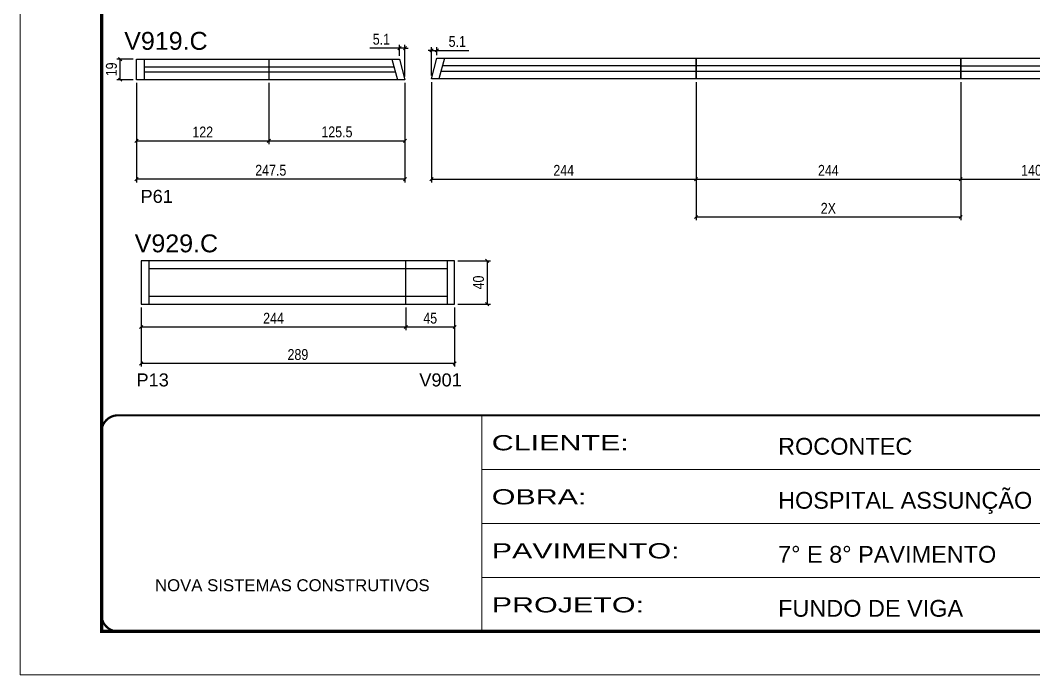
# Model space of a CAD drawing. Header units: millimetres. Extents: x 1427 to 7681, y 297 to 2495.
# Drawn here: x 4611 to 5545, y 297 to 900 of the extents above; entities that cross this region are included whole.
import ezdxf

# ---------------------------------------------------------------- set-up
doc = ezdxf.new("R2010")
doc.units = ezdxf.units.MM
doc.linetypes.add('CONTINUO', pattern=[0])
doc.linetypes.add('DASHED', pattern=[0.75, 0.5, -0.25])
for name, color, linetype in [('5', 5, 'Continuous'), ('COTA', 241, 'Continuous'), ('NOMENCLATURA', 7, 'Continuous'), ('Painéis', 200, 'Continuous'), ('SARR_2.2x7', 40, 'Continuous')]:
    doc.layers.add(name, color=color, linetype=linetype)
doc.layers.add('Folhas', color=255, linetype='Continuous', lineweight=9)
doc.layers.add('SARRAFO DE PRESSAO', color=251, linetype='DASHED', lineweight=9)
doc.styles.add('ARIAL', font='arial.ttf')
doc.styles.add('COTA TECNICA-50', font='techl___.ttf', dxfattribs={"height": 10})
doc.styles.get("Standard").update_dxf_attribs({"font": 'arial.ttf'})
doc.styles.add('Tecnologia', font='')
doc.styles.get('Tecnologia').set_extended_font_data('Forgotten Futurist')
doc.dimstyles.new('COTA PAINEL-50', dxfattribs={"dimtxt": 10, "dimasz": 3, "dimexe": 3, "dimexo": 3, "dimgap": 3, "dimtad": 1, "dimdec": 1, "dimzin": 12, "dimdsep": 46, "dimtxsty": 'COTA TECNICA-50', "dimblk1": 'OBLIQUE', "dimblk2": 'OBLIQUE', "dimsah": 1, "dimcen": 0.9, "dimclrd": 4, "dimclre": 4, "dimclrt": 240, "dimadec": 1, "dimazin": 3, "dimtfac": 1, "dimtdec": 1, "dimtmove": 0, "dimatfit": 3, "dimfxl": 1, "dimtolj": 1, "dimtzin": 12, "dimarcsym": 0})

# ---------------------------------------------------------------- blocks, each defined once
blk = doc.blocks.new('9999999999')
at = {"color": 30, "linetype": 'CONTINUO'}
for p, q in [((98564.56, 34230.21), (98564.56, 34429.45)), ((98564.56, 34379.64), (99583.98, 34379.64)), ((98564.56, 34329.83), (99487.98, 34329.83)), ((98564.56, 34280.02), (99487.98, 34280.02))]:
    blk.add_line(p, q, dxfattribs=at)
at = {"color": 30, "linetype": 'CONTINUO', "const_width": 2}
blk.add_lwpolyline([(99583.98, 34230.21), (99583.98, 34414.45, 0.414214), (99568.98, 34429.45), (98228.98, 34429.45, 0.414214), (98213.98, 34414.45), (98213.98, 34245.21, 0.414214), (98228.98, 34230.21), (99583.98, 34230.21)], format="xyb", dxfattribs=at)
at = {"layer": 'Folhas'}
blk.add_lwpolyline([(98138.98, 34190.21), (99623.98, 34190.21), (99623.98, 35240.21), (98138.98, 35240.21)], close=True, dxfattribs=at)
at = {"layer": 'Folhas', "color": 30, "const_width": 3}
blk.add_lwpolyline([(98213.98, 34230.21), (99583.98, 34230.21), (99583.98, 35200.21), (98213.98, 35200.21)], close=True, dxfattribs=at)
at = {"color": 7, "linetype": 'Continuous', "ltscale": 5, "style": 'ARIAL'}
for s, height, p in [('ROCONTEC', 15.483, (98837.68, 34393.13)), ('HOSPITAL ASSUNÇÃO', 15.4829, (98837.68, 34343.32)), ('7° E 8° PAVIMENTO', 15.4829, (98837.68, 34293.51)), ('NOVA SISTEMAS CONSTRUTIVOS', 11.0592, (98263.19, 34267.21)), ('FUNDO DE VIGA', 15.4829, (98837.68, 34243.7))]:
    blk.add_text(s, height=height, dxfattribs=at).set_placement(p)
at = {"layer": 'Folhas', "color": 7, "style": 'Tecnologia', "width": 1.5}
for s, p in [('CLIENTE:', (98573.65, 34397.17)), ('OBRA:', (98573.65, 34347.31)), ('PAVIMENTO:', (98573.65, 34297.5)), ('PROJETO:', (98573.65, 34247.69))]:
    blk.add_text(s, height=14, dxfattribs=at).set_placement(p)
blk = doc.blocks.new('_Oblique')
at = {"color": 0, "linetype": 'ByBlock', "lineweight": -2}
blk.add_line((-0.5, -0.5), (0.5, 0.5), dxfattribs=at)
blk = doc.blocks.new('*D182')
at = {"layer": 'COTA', "color": 4, "linetype": 'ByBlock', "lineweight": -2, "transparency": 16777216}
for p, q in [((4722.01, 635.49), (4722.01, 580.89)), ((5011.01, 635.49), (5011.01, 580.89)), ((5011.01, 583.89), (4722.01, 583.89))]:
    blk.add_line(p, q, dxfattribs=at)
at = {"layer": 'Defpoints', "color": 0, "linetype": 'ByBlock', "transparency": 16777216}
for p in [(4722.01, 638.49), (5011.01, 638.49), (4722.01, 583.89)]:
    blk.add_point(p, dxfattribs=at)
at = {"layer": 'COTA', "color": 4, "linetype": 'ByBlock', "lineweight": -2, "transparency": 16777216, "xscale": 3, "yscale": 3, "zscale": 3, "rotation": 180}
blk.add_blockref('_Oblique', (4722.01, 583.89), dxfattribs=at)
at = {"layer": 'COTA', "color": 4, "linetype": 'ByBlock', "lineweight": -2, "transparency": 16777216, "xscale": 3, "yscale": 3, "zscale": 3}
blk.add_blockref('_Oblique', (5011.01, 583.89), dxfattribs=at)
at = {"layer": 'COTA', "color": 240, "linetype": 'ByBlock', "transparency": 16777216, "insert": (4866.51, 591.99), "char_height": 10, "attachment_point": 5, "style": 'COTA TECNICA-50'}
blk.add_mtext('\\A1;289', dxfattribs=at)
blk = doc.blocks.new('*D183')
at = {"layer": 'COTA', "color": 4, "linetype": 'ByBlock', "lineweight": -2, "transparency": 16777216}
for p, q in [((5014.01, 678.49), (5044.12, 678.49)), ((5041.12, 678.49), (5041.12, 638.49)), ((5014.01, 638.49), (5044.12, 638.49))]:
    blk.add_line(p, q, dxfattribs=at)
at = {"layer": 'Defpoints', "color": 0, "linetype": 'ByBlock', "transparency": 16777216}
for p in [(5011.01, 678.49), (5011.01, 638.49), (5041.12, 638.49)]:
    blk.add_point(p, dxfattribs=at)
at = {"layer": 'COTA', "color": 4, "linetype": 'ByBlock', "lineweight": -2, "transparency": 16777216, "xscale": 3, "yscale": 3, "zscale": 3}
for p, rotation in [((5041.12, 678.49), 90), ((5041.12, 638.49), 270)]:
    blk.add_blockref('_Oblique', p, dxfattribs=dict(at, rotation=rotation))
at = {"layer": 'COTA', "color": 240, "linetype": 'ByBlock', "transparency": 16777216, "insert": (5033.02, 658.49), "char_height": 10, "attachment_point": 5, "rotation": 90, "style": 'COTA TECNICA-50'}
blk.add_mtext('\\A1;40', dxfattribs=at)
blk = doc.blocks.new('*D184')
at = {"layer": 'COTA', "color": 4, "linetype": 'ByBlock', "lineweight": -2, "transparency": 16777216}
for p, q in [((4722.01, 635.49), (4722.01, 614.46)), ((4966.01, 635.49), (4966.01, 614.46)), ((4722.01, 617.46), (4966.01, 617.46))]:
    blk.add_line(p, q, dxfattribs=at)
at = {"layer": 'Defpoints', "color": 0, "linetype": 'ByBlock', "transparency": 16777216}
for p in [(4722.01, 638.49), (4966.01, 638.49), (4966.01, 617.46)]:
    blk.add_point(p, dxfattribs=at)
at = {"layer": 'COTA', "color": 4, "linetype": 'ByBlock', "lineweight": -2, "transparency": 16777216, "xscale": 3, "yscale": 3, "zscale": 3, "rotation": 180}
blk.add_blockref('_Oblique', (4722.01, 617.46), dxfattribs=at)
at = {"layer": 'COTA', "color": 4, "linetype": 'ByBlock', "lineweight": -2, "transparency": 16777216, "xscale": 3, "yscale": 3, "zscale": 3}
blk.add_blockref('_Oblique', (4966.01, 617.46), dxfattribs=at)
at = {"layer": 'COTA', "color": 240, "linetype": 'ByBlock', "transparency": 16777216, "insert": (4844.01, 625.54), "char_height": 10, "attachment_point": 5, "style": 'COTA TECNICA-50'}
blk.add_mtext('\\A1;244', dxfattribs=at)
blk = doc.blocks.new('*D131')
at = {"layer": 'COTA', "color": 4, "linetype": 'ByBlock', "lineweight": -2, "transparency": 16777216}
for p, q in [((4966.01, 635.49), (4966.01, 614.46)), ((5011.01, 635.49), (5011.01, 614.46)), ((4966.01, 617.46), (5011.01, 617.46))]:
    blk.add_line(p, q, dxfattribs=at)
at = {"layer": 'Defpoints', "color": 0, "linetype": 'ByBlock', "transparency": 16777216}
for p in [(4966.01, 638.49), (5011.01, 638.49), (5011.01, 617.46)]:
    blk.add_point(p, dxfattribs=at)
at = {"layer": 'COTA', "color": 4, "linetype": 'ByBlock', "lineweight": -2, "transparency": 16777216, "xscale": 3, "yscale": 3, "zscale": 3, "rotation": 180}
blk.add_blockref('_Oblique', (4966.01, 617.46), dxfattribs=at)
at = {"layer": 'COTA', "color": 4, "linetype": 'ByBlock', "lineweight": -2, "transparency": 16777216, "xscale": 3, "yscale": 3, "zscale": 3}
blk.add_blockref('_Oblique', (5011.01, 617.46), dxfattribs=at)
at = {"layer": 'COTA', "color": 240, "linetype": 'ByBlock', "transparency": 16777216, "insert": (4988.51, 625.57), "char_height": 10, "attachment_point": 5, "style": 'COTA TECNICA-50'}
blk.add_mtext('\\A1;45', dxfattribs=at)
blk = doc.blocks.new('*D185')
at = {"layer": 'COTA', "color": 4, "linetype": 'ByBlock', "lineweight": -2, "transparency": 16777216}
for p, q in [((4717.74, 842.55), (4717.74, 750.84)), ((4965.24, 842.55), (4965.24, 750.84)), ((4965.24, 753.84), (4717.74, 753.84))]:
    blk.add_line(p, q, dxfattribs=at)
at = {"layer": 'Defpoints', "color": 0, "linetype": 'ByBlock', "transparency": 16777216}
for p in [(4717.74, 845.55), (4965.24, 845.55), (4717.74, 753.84)]:
    blk.add_point(p, dxfattribs=at)
at = {"layer": 'COTA', "color": 4, "linetype": 'ByBlock', "lineweight": -2, "transparency": 16777216, "xscale": 3, "yscale": 3, "zscale": 3}
for p, rotation in [((4717.74, 753.84), 180.0000000073877), ((4965.24, 753.84), 7.3876105e-09)]:
    blk.add_blockref('_Oblique', p, dxfattribs=dict(at, rotation=rotation))
at = {"layer": 'COTA', "color": 240, "linetype": 'ByBlock', "transparency": 16777216, "insert": (4841.49, 761.95), "char_height": 10, "attachment_point": 5, "rotation": 0, "style": 'COTA TECNICA-50'}
blk.add_mtext('\\A1;247.5', dxfattribs=at)
blk = doc.blocks.new('*D186')
at = {"layer": 'COTA', "color": 4, "linetype": 'ByBlock', "lineweight": -2, "transparency": 16777216}
for p, q in [((4717.74, 842.55), (4717.74, 786.2)), ((4839.74, 842.55), (4839.74, 786.2)), ((4717.74, 789.2), (4839.74, 789.2))]:
    blk.add_line(p, q, dxfattribs=at)
at = {"layer": 'Defpoints', "color": 0, "linetype": 'ByBlock', "transparency": 16777216}
for p in [(4717.74, 845.55), (4839.74, 845.55), (4839.74, 789.2)]:
    blk.add_point(p, dxfattribs=at)
at = {"layer": 'COTA', "color": 4, "linetype": 'ByBlock', "lineweight": -2, "transparency": 16777216, "xscale": 3, "yscale": 3, "zscale": 3, "rotation": 180}
blk.add_blockref('_Oblique', (4717.74, 789.2), dxfattribs=at)
at = {"layer": 'COTA', "color": 4, "linetype": 'ByBlock', "lineweight": -2, "transparency": 16777216, "xscale": 3, "yscale": 3, "zscale": 3}
blk.add_blockref('_Oblique', (4839.74, 789.2), dxfattribs=at)
at = {"layer": 'COTA', "color": 240, "linetype": 'ByBlock', "transparency": 16777216, "insert": (4778.74, 797.26), "char_height": 10, "attachment_point": 5, "style": 'COTA TECNICA-50'}
blk.add_mtext('\\A1;122', dxfattribs=at)
blk = doc.blocks.new('*D134')
at = {"layer": 'COTA', "color": 4, "linetype": 'ByBlock', "lineweight": -2, "transparency": 16777216}
for p, q in [((4839.74, 842.55), (4839.74, 786.2)), ((4965.24, 842.55), (4965.24, 786.2)), ((4839.74, 789.2), (4965.24, 789.2))]:
    blk.add_line(p, q, dxfattribs=at)
at = {"layer": 'Defpoints', "color": 0, "linetype": 'ByBlock', "transparency": 16777216}
for p in [(4839.74, 845.55), (4965.24, 845.55), (4965.24, 789.2)]:
    blk.add_point(p, dxfattribs=at)
at = {"layer": 'COTA', "color": 4, "linetype": 'ByBlock', "lineweight": -2, "transparency": 16777216, "xscale": 3, "yscale": 3, "zscale": 3, "rotation": 180}
blk.add_blockref('_Oblique', (4839.74, 789.2), dxfattribs=at)
at = {"layer": 'COTA', "color": 4, "linetype": 'ByBlock', "lineweight": -2, "transparency": 16777216, "xscale": 3, "yscale": 3, "zscale": 3}
blk.add_blockref('_Oblique', (4965.24, 789.2), dxfattribs=at)
at = {"layer": 'COTA', "color": 240, "linetype": 'ByBlock', "transparency": 16777216, "insert": (4902.49, 797.31), "char_height": 10, "attachment_point": 5, "style": 'COTA TECNICA-50'}
blk.add_mtext('\\A1;125.5', dxfattribs=at)
blk = doc.blocks.new('*D187')
at = {"layer": 'COTA', "color": 4, "linetype": 'ByBlock', "lineweight": -2, "transparency": 16777216}
for p, q in [((4960.12, 874.71), (4932.89, 874.71)), ((4960.12, 867.55), (4960.12, 877.71)), ((4965.24, 874.71), (4960.12, 874.71)), ((4965.24, 848.55), (4965.24, 877.71)), ((4965.24, 874.71), (4968.24, 874.71))]:
    blk.add_line(p, q, dxfattribs=at)
at = {"layer": 'Defpoints', "color": 0, "linetype": 'ByBlock', "transparency": 16777216}
for p in [(4960.12, 874.71), (4960.12, 864.55), (4965.24, 845.55)]:
    blk.add_point(p, dxfattribs=at)
at = {"layer": 'COTA', "color": 4, "linetype": 'ByBlock', "lineweight": -2, "transparency": 16777216, "xscale": 3, "yscale": 3, "zscale": 3}
blk.add_blockref('_Oblique', (4960.12, 874.71), dxfattribs=at)
at = {"layer": 'COTA', "color": 4, "linetype": 'ByBlock', "lineweight": -2, "transparency": 16777216, "xscale": 3, "yscale": 3, "zscale": 3, "rotation": 180}
blk.add_blockref('_Oblique', (4965.24, 874.71), dxfattribs=at)
at = {"layer": 'COTA', "color": 240, "linetype": 'ByBlock', "transparency": 16777216, "insert": (4943.51, 882.82), "char_height": 10, "attachment_point": 5, "style": 'COTA TECNICA-50'}
blk.add_mtext('\\A1;5.1', dxfattribs=at)
blk = doc.blocks.new('*D188')
at = {"layer": 'COTA', "color": 4, "linetype": 'ByBlock', "lineweight": -2, "transparency": 16777216}
for p, q in [((4989.59, 843.3), (4989.59, 750.84)), ((5233.59, 843.3), (5233.59, 750.84)), ((4989.59, 753.84), (5233.59, 753.84))]:
    blk.add_line(p, q, dxfattribs=at)
at = {"layer": 'Defpoints', "color": 0, "linetype": 'ByBlock', "transparency": 16777216}
for p in [(4989.59, 846.3), (5233.59, 846.3), (5233.59, 753.84)]:
    blk.add_point(p, dxfattribs=at)
at = {"layer": 'COTA', "color": 4, "linetype": 'ByBlock', "lineweight": -2, "transparency": 16777216, "xscale": 3, "yscale": 3, "zscale": 3, "rotation": 180}
blk.add_blockref('_Oblique', (4989.59, 753.84), dxfattribs=at)
at = {"layer": 'COTA', "color": 4, "linetype": 'ByBlock', "lineweight": -2, "transparency": 16777216, "xscale": 3, "yscale": 3, "zscale": 3}
blk.add_blockref('_Oblique', (5233.59, 753.84), dxfattribs=at)
at = {"layer": 'COTA', "color": 240, "linetype": 'ByBlock', "transparency": 16777216, "insert": (5111.59, 761.91), "char_height": 10, "attachment_point": 5, "style": 'COTA TECNICA-50'}
blk.add_mtext('\\A1;244', dxfattribs=at)
blk = doc.blocks.new('*D135')
at = {"layer": 'COTA', "color": 4, "linetype": 'ByBlock', "lineweight": -2, "transparency": 16777216}
for p, q in [((5233.59, 843.3), (5233.59, 750.84)), ((5477.59, 843.3), (5477.59, 750.84)), ((5233.59, 753.84), (5477.59, 753.84))]:
    blk.add_line(p, q, dxfattribs=at)
at = {"layer": 'Defpoints', "color": 0, "linetype": 'ByBlock', "transparency": 16777216}
for p in [(5233.59, 846.3), (5477.59, 846.3), (5477.59, 753.84)]:
    blk.add_point(p, dxfattribs=at)
at = {"layer": 'COTA', "color": 4, "linetype": 'ByBlock', "lineweight": -2, "transparency": 16777216, "xscale": 3, "yscale": 3, "zscale": 3, "rotation": 180}
blk.add_blockref('_Oblique', (5233.59, 753.84), dxfattribs=at)
at = {"layer": 'COTA', "color": 4, "linetype": 'ByBlock', "lineweight": -2, "transparency": 16777216, "xscale": 3, "yscale": 3, "zscale": 3}
blk.add_blockref('_Oblique', (5477.59, 753.84), dxfattribs=at)
at = {"layer": 'COTA', "color": 240, "linetype": 'ByBlock', "transparency": 16777216, "insert": (5355.59, 761.91), "char_height": 10, "attachment_point": 5, "style": 'COTA TECNICA-50'}
blk.add_mtext('\\A1;244', dxfattribs=at)
blk = doc.blocks.new('*D136')
at = {"layer": 'COTA', "color": 4, "linetype": 'ByBlock', "lineweight": -2, "transparency": 16777216}
for p, q in [((5233.59, 843.3), (5233.59, 715.88)), ((5477.59, 843.3), (5477.59, 715.88)), ((5477.59, 718.88), (5233.59, 718.88))]:
    blk.add_line(p, q, dxfattribs=at)
at = {"layer": 'Defpoints', "color": 0, "linetype": 'ByBlock', "transparency": 16777216}
for p in [(5233.59, 846.3), (5477.59, 846.3), (5233.59, 718.88)]:
    blk.add_point(p, dxfattribs=at)
at = {"layer": 'COTA', "color": 4, "linetype": 'ByBlock', "lineweight": -2, "transparency": 16777216, "xscale": 3, "yscale": 3, "zscale": 3, "rotation": 180}
blk.add_blockref('_Oblique', (5233.59, 718.88), dxfattribs=at)
at = {"layer": 'COTA', "color": 4, "linetype": 'ByBlock', "lineweight": -2, "transparency": 16777216, "xscale": 3, "yscale": 3, "zscale": 3}
blk.add_blockref('_Oblique', (5477.59, 718.88), dxfattribs=at)
at = {"layer": 'COTA', "color": 240, "linetype": 'ByBlock', "transparency": 16777216, "insert": (5355.59, 726.94), "char_height": 10, "attachment_point": 5, "style": 'COTA TECNICA-50'}
blk.add_mtext('\\A1;2X', dxfattribs=at)
blk = doc.blocks.new('*D189')
at = {"layer": 'COTA', "color": 4, "linetype": 'ByBlock', "lineweight": -2, "transparency": 16777216}
for p, q in [((4989.59, 872.61), (4986.59, 872.61)), ((4989.59, 849.3), (4989.59, 875.61)), ((4989.59, 872.61), (4994.69, 872.61)), ((4994.69, 868.3), (4994.69, 875.61)), ((4994.69, 872.61), (5024.06, 872.61))]:
    blk.add_line(p, q, dxfattribs=at)
at = {"layer": 'Defpoints', "color": 0, "linetype": 'ByBlock', "transparency": 16777216}
for p in [(4989.59, 872.61), (4994.69, 865.3), (4989.59, 846.3)]:
    blk.add_point(p, dxfattribs=at)
at = {"layer": 'COTA', "color": 4, "linetype": 'ByBlock', "lineweight": -2, "transparency": 16777216, "xscale": 3, "yscale": 3, "zscale": 3}
blk.add_blockref('_Oblique', (4989.59, 872.61), dxfattribs=at)
at = {"layer": 'COTA', "color": 4, "linetype": 'ByBlock', "lineweight": -2, "transparency": 16777216, "xscale": 3, "yscale": 3, "zscale": 3, "rotation": 180}
blk.add_blockref('_Oblique', (4994.69, 872.61), dxfattribs=at)
at = {"layer": 'COTA', "color": 240, "linetype": 'ByBlock', "transparency": 16777216, "insert": (5013.44, 880.72), "char_height": 10, "attachment_point": 5, "style": 'COTA TECNICA-50'}
blk.add_mtext('\\A1;5.1', dxfattribs=at)
blk = doc.blocks.new('*D190')
at = {"layer": 'COTA', "color": 4, "linetype": 'ByBlock', "lineweight": -2, "transparency": 16777216}
for p, q in [((5477.59, 843.3), (5477.59, 750.84)), ((5617.83, 783.3), (5617.83, 750.84)), ((5477.59, 753.84), (5617.83, 753.84))]:
    blk.add_line(p, q, dxfattribs=at)
at = {"layer": 'Defpoints', "color": 0, "linetype": 'ByBlock', "transparency": 16777216}
for p in [(5477.59, 846.3), (5617.83, 786.3), (5617.83, 753.84)]:
    blk.add_point(p, dxfattribs=at)
at = {"layer": 'COTA', "color": 4, "linetype": 'ByBlock', "lineweight": -2, "transparency": 16777216, "xscale": 3, "yscale": 3, "zscale": 3, "rotation": 180}
blk.add_blockref('_Oblique', (5477.59, 753.84), dxfattribs=at)
at = {"layer": 'COTA', "color": 4, "linetype": 'ByBlock', "lineweight": -2, "transparency": 16777216, "xscale": 3, "yscale": 3, "zscale": 3}
blk.add_blockref('_Oblique', (5617.83, 753.84), dxfattribs=at)
at = {"layer": 'COTA', "color": 240, "linetype": 'ByBlock', "transparency": 16777216, "insert": (5547.71, 761.94), "char_height": 10, "attachment_point": 5, "style": 'COTA TECNICA-50'}
blk.add_mtext('\\A1;140.2', dxfattribs=at)
blk = doc.blocks.new('*D194')
at = {"layer": 'COTA', "color": 4, "linetype": 'ByBlock', "lineweight": -2, "transparency": 16777216}
for p, q in [((4714.74, 864.55), (4699.66, 864.55)), ((4702.66, 845.55), (4702.66, 864.55)), ((4714.74, 845.55), (4699.66, 845.55))]:
    blk.add_line(p, q, dxfattribs=at)
at = {"layer": 'Defpoints', "color": 0, "linetype": 'ByBlock', "transparency": 16777216}
for p in [(4702.66, 864.55), (4717.74, 864.55), (4717.74, 845.55)]:
    blk.add_point(p, dxfattribs=at)
at = {"layer": 'COTA', "color": 4, "linetype": 'ByBlock', "lineweight": -2, "transparency": 16777216, "xscale": 3, "yscale": 3, "zscale": 3}
for p, rotation in [((4702.66, 864.55), 90), ((4702.66, 845.55), 270)]:
    blk.add_blockref('_Oblique', p, dxfattribs=dict(at, rotation=rotation))
at = {"layer": 'COTA', "color": 240, "linetype": 'ByBlock', "transparency": 16777216, "insert": (4694.57, 855.05), "char_height": 10, "attachment_point": 5, "rotation": 90, "style": 'COTA TECNICA-50'}
blk.add_mtext('\\A1;19', dxfattribs=at)

msp = doc.modelspace()

# ---------------------------------------------------------------- linework, layer by layer
at = {"layer": 'Painéis', "linetype": 'ByBlock'}
for p, q in [((4839.74, 864.55), (4839.74, 845.55)), ((4966.01, 638.49), (4966.01, 678.49))]:
    msp.add_line(p, q, dxfattribs=at)
at = {"layer": 'Painéis', "linetype": 'Continuous'}
for points in [[(4717.74, 864.55), (4960.12, 864.55), (4965.24, 845.55), (4717.74, 845.55)], [(4994.69, 865.3), (5233.59, 865.3), (5233.59, 846.3), (4989.59, 846.3)], [(5233.59, 865.3), (5477.59, 865.3), (5477.59, 846.3), (5233.59, 846.3)]]:
    msp.add_lwpolyline(points, close=True, dxfattribs=at)
at = {"layer": 'Painéis', "linetype": 'ByBlock'}
msp.add_lwpolyline([(5477.59, 865.3), (5617.83, 865.3), (5617.83, 786.3), (5577.83, 786.3), (5577.83, 846.3), (5477.59, 846.3), (5477.59, 865.3)], dxfattribs=at)
msp.add_lwpolyline([(4722.01, 678.49), (4722.01, 638.49), (5011.01, 638.49), (5011.01, 678.49)], close=True, dxfattribs=at)
at = {"layer": 'SARR_2.2x7', "linetype": 'Continuous'}
for p, q in [((4724.74, 864.55), (4724.74, 845.55)), ((4953.12, 864.55), (4958.24, 845.55)), ((5001.69, 865.3), (4996.59, 846.3)), ((4724.74, 857.55), (4955.01, 857.55)), ((4956.36, 852.55), (4724.74, 852.55)), ((4998.47, 853.3), (5233.59, 853.3)), ((5233.59, 858.3), (4999.81, 858.3)), ((5477.59, 858.3), (5233.59, 858.3)), ((5233.59, 853.3), (5477.59, 853.3)), ((5477.59, 858.3), (5610.86, 858.3)), ((5477.59, 853.3), (5577.83, 853.3)), ((4729.01, 678.49), (4729.01, 638.49)), ((5004.01, 678.49), (5004.01, 638.49)), ((4729.01, 671.49), (5004.01, 671.49)), ((5004.01, 645.49), (4729.01, 645.49))]:
    msp.add_line(p, q, dxfattribs=at)

# ---------------------------------------------------------------- block references
at = {"layer": 'SARRAFO DE PRESSAO', "color": 6, "linetype": 'ByBlock'}
msp.add_blockref('9999999999', (-93528.45, -33893.48), dxfattribs=at)

# ---------------------------------------------------------------- texts
at = {"layer": '5', "linetype": 'Continuous'}
for s, p in [('P61', (4721.41, 731.95)), ('P13', (4717.67, 562.62)), ('V901', (4978.45, 562.62))]:
    msp.add_text(s, height=12, rotation=359.99996, dxfattribs=at).set_placement(p)
at = {"layer": 'NOMENCLATURA', "linetype": 'Continuous'}
for s, p in [('V919.C', (4706.39, 873.11)), ('V929.C', (4716.05, 686.33))]:
    msp.add_text(s, height=16.5, dxfattribs=at).set_placement(p)

# ---------------------------------------------------------------- dimensions: what is measured, and where the dimension line sits
at = {"layer": 'COTA', "linetype": 'ByBlock'}
for base, p1, p2, picture, middle in [((4960.12, 874.71), (4965.24, 845.55), (4960.12, 864.55), '*D187', (4943.51, 882.82)), ((4839.74, 789.2), (4717.74, 845.55), (4839.74, 845.55), '*D186', (4778.74, 797.26)), ((4965.24, 789.2), (4839.74, 845.55), (4965.24, 845.55), '*D134', (4902.49, 797.31)), ((5617.83, 753.84), (5477.59, 846.3), (5617.83, 786.3), '*D190', (5547.71, 761.94)), ((4722.01, 583.89), (5011.01, 638.49), (4722.01, 638.49), '*D182', (4866.51, 591.99)), ((4966.01, 617.46), (4722.01, 638.49), (4966.01, 638.49), '*D184', (4844.01, 625.54)), ((5011.01, 617.46), (4966.01, 638.49), (5011.01, 638.49), '*D131', (4988.51, 625.57))]:
    dim = msp.add_linear_dim(base=base, p1=p1, p2=p2, dimstyle='COTA PAINEL-50', override={"dimarcsym": 1}, dxfattribs=at)
    dim.commit()
    dim.dimension.update_dxf_attribs({"geometry": picture, "text_midpoint": middle})
dim = msp.add_linear_dim(base=(4989.59, 872.61), p1=(4994.69, 865.3), p2=(4989.59, 846.3), dimstyle='COTA PAINEL-50', override={"dimarcsym": 1}, dxfattribs=at)
dim.commit()
dim.dimension.update_dxf_attribs({"geometry": '*D189', "text_midpoint": (5013.44, 872.61), "dimtype": 160})
for base, p1, p2, picture, middle in [((4702.66, 864.55), (4717.74, 845.55), (4717.74, 864.55), '*D194', (4694.57, 855.05)), ((5041.12, 638.49), (5011.01, 678.49), (5011.01, 638.49), '*D183', (5033.02, 658.49))]:
    dim = msp.add_linear_dim(base=base, p1=p1, p2=p2, angle=90, dimstyle='COTA PAINEL-50', override={"dimarcsym": 1}, dxfattribs=at)
    dim.commit()
    dim.dimension.update_dxf_attribs({"geometry": picture, "text_midpoint": middle})
for p1, p2, distance, picture, middle in [((4965.24, 845.55), (4717.74, 845.55), 91.71, '*D185', (4841.49, 761.95)), ((4989.59, 846.3), (5233.59, 846.3), -92.47, '*D188', (5111.59, 761.91)), ((5233.59, 846.3), (5477.59, 846.3), -92.47, '*D135', (5355.59, 761.91))]:
    dim = msp.add_aligned_dim(p1=p1, p2=p2, distance=distance, dimstyle='COTA PAINEL-50', override={"dimarcsym": 1}, dxfattribs=at)
    dim.commit()
    dim.dimension.update_dxf_attribs({"geometry": picture, "text_midpoint": middle})
dim = msp.add_linear_dim(base=(5233.59, 718.88), p1=(5477.59, 846.3), p2=(5233.59, 846.3), text='2X', dimstyle='COTA PAINEL-50', override={"dimarcsym": 1}, dxfattribs=at)
dim.commit()
dim.dimension.update_dxf_attribs({"geometry": '*D136', "text_midpoint": (5355.59, 726.94)})

doc.saveas('drawing.dxf')
